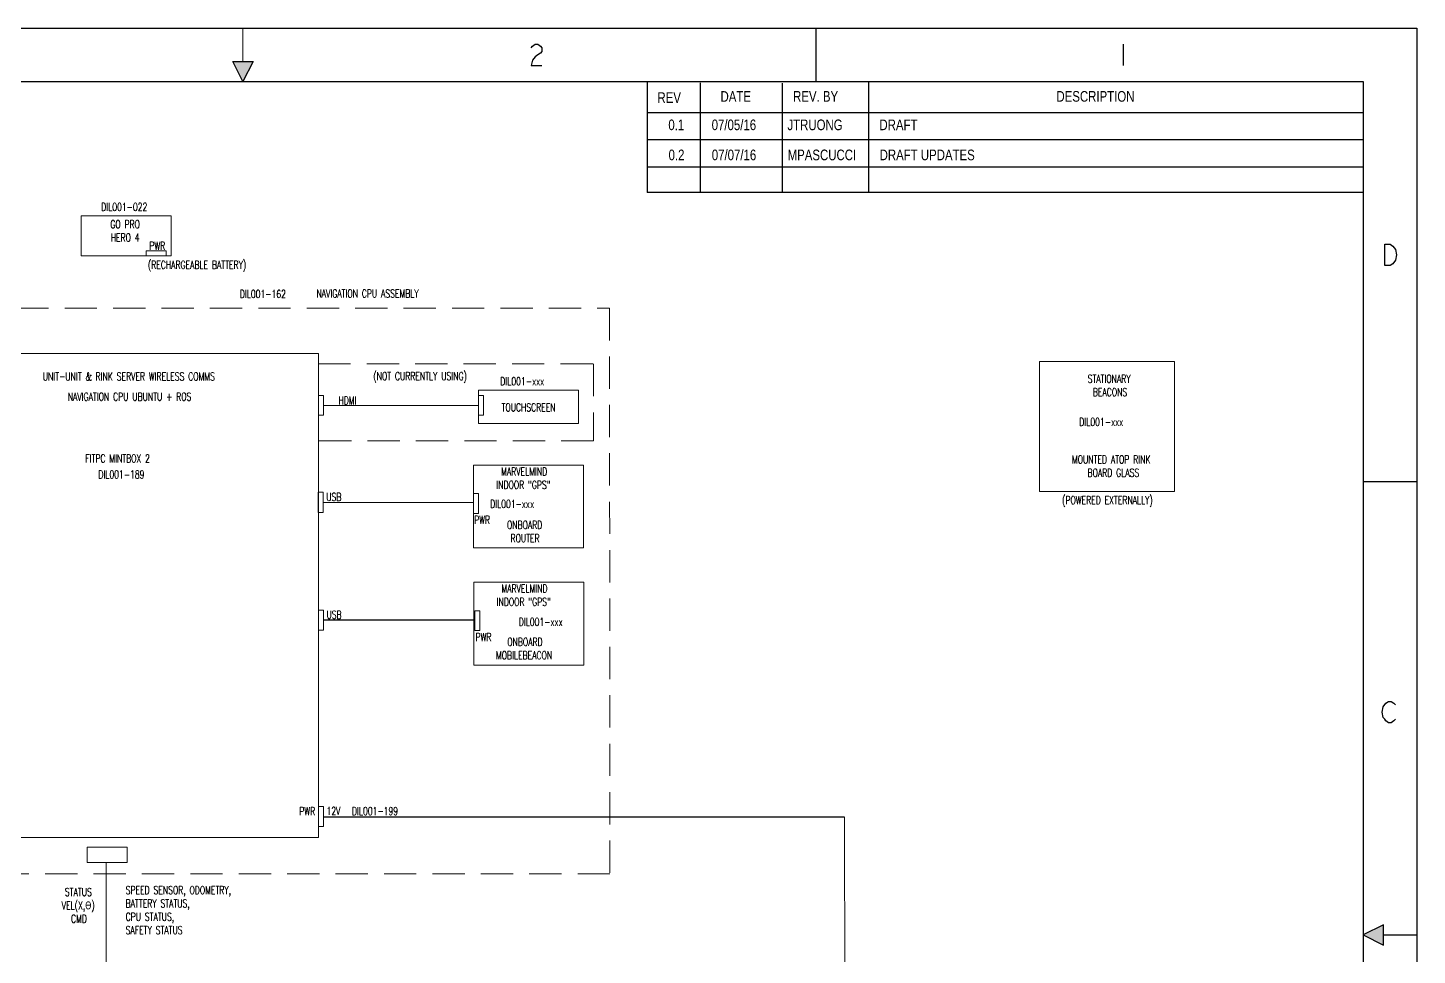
# Model space of a CAD drawing. Extents: x 0 to 22, y 0 to 17.
# Drawn here: x 8.98 to 22, y 8.31 to 17.01 of the extents above; entities that cross this region are included whole.
import ezdxf

# ---------------------------------------------------------------- set-up
doc = ezdxf.new("R2010")
doc.units = 0
doc.header["$LTSCALE"] = 1.21
doc.header["$MEASUREMENT"] = 0
doc.linetypes.add('DASHED2', pattern=[0.375, 0.25, -0.125])
doc.layers.add('Power', color=1, linetype='Continuous')
doc.styles.get("Standard").update_dxf_attribs({"font": 'txt', "width": 0.8})
doc.styles.add('STNARROW', font='ROMANS', dxfattribs={"width": 0.7})

msp = doc.modelspace()

# ---------------------------------------------------------------- linework, layer by layer
at = {"color": 7, "linetype": 'Continuous'}
for p, q in [((0, 17), (22, 17)), ((16.373, 16.5), (16.373, 17)), ((22, 17), (22, 0)), ((11, 16.5), (10.905, 16.69)), ((10.905, 16.69), (11.095, 16.69)), ((11.095, 16.69), (11, 16.5)), ((0.5, 16.5), (21.5, 16.5)), ((21.5, 16.5), (21.5, 0.5)), ((21.5, 12.75), (22, 12.75)), ((21.69, 8.595), (21.5, 8.5)), ((21.69, 8.405), (21.69, 8.595)), ((21.5, 8.5), (21.69, 8.405))]:
    msp.add_line(p, q, dxfattribs=at)
at = {"color": 2, "linetype": 'Continuous'}
msp.add_line((19.25, 16.85), (19.25, 16.65), dxfattribs=at)
at = {"color": 2}
for p, q in [((14.787, 16.496), (14.787, 15.46)), ((15.286, 16.488), (15.286, 15.46)), ((16.054, 16.487), (16.054, 15.46)), ((16.863, 16.495), (16.863, 15.46)), ((21.495, 16.208), (14.787, 16.208)), ((21.495, 15.953), (14.787, 15.953)), ((21.495, 15.698), (14.787, 15.698)), ((21.495, 15.46), (14.787, 15.46))]:
    msp.add_line(p, q, dxfattribs=at)
at = {"linetype": 'Continuous', "lineweight": 13}
for p, q in [((11.754, 13.465), (13.207, 13.465)), ((13.16, 12.556), (11.753, 12.556)), ((9.717, 9.181), (9.719, 7.144))]:
    msp.add_line(p, q, dxfattribs=at)
msp.add_line((13.174, 11.45), (11.754, 11.452))
at = {"color": 7, "linetype": 'Continuous', "const_width": 0.01}
for points in [[(11, 17), (11, 16.69)], [(22, 8.5), (21.69, 8.5)]]:
    msp.add_lwpolyline(points, dxfattribs=at)
at = {"color": 2, "linetype": 'Continuous'}
for points in [[(13.702, 16.817), (13.714, 16.833), (13.739, 16.85), (13.764, 16.85), (13.789, 16.833), (13.802, 16.817), (13.802, 16.783), (13.789, 16.767), (13.764, 16.75), (13.739, 16.733), (13.714, 16.7), (13.702, 16.65), (13.802, 16.65)], [(21.8, 14.825), (21.775, 14.792), (21.75, 14.775), (21.7, 14.775), (21.7, 14.975)], [(21.7, 14.975), (21.75, 14.975), (21.775, 14.958)], [(21.775, 14.958), (21.8, 14.925), (21.812, 14.875), (21.8, 14.825)], [(21.712, 10.673), (21.737, 10.69), (21.762, 10.69), (21.787, 10.673), (21.8, 10.657)], [(21.8, 10.523), (21.787, 10.507), (21.762, 10.49), (21.737, 10.49), (21.712, 10.507), (21.7, 10.523), (21.687, 10.54), (21.675, 10.59), (21.687, 10.64), (21.712, 10.673)]]:
    msp.add_lwpolyline(points, dxfattribs=at)
at = {"color": 5, "linetype": 'Continuous', "lineweight": 13}
for points in [[(9.484, 15.241), (10.328, 15.241), (10.328, 14.866), (9.484, 14.866)], [(13.16, 12.904), (14.192, 12.904), (14.192, 12.128), (13.16, 12.128)], [(13.163, 11.808), (14.194, 11.808), (14.194, 11.031), (13.163, 11.031)]]:
    msp.add_lwpolyline(points, close=True, dxfattribs=at)
at = {"linetype": 'DASHED2', "lineweight": 13}
for points in [[(7.061, 14.377), (14.435, 14.377), (14.44, 9.073), (7.061, 9.073)], [(11.707, 13.853), (14.285, 13.853), (14.285, 13.133), (11.707, 13.133)]]:
    msp.add_lwpolyline(points, close=True, dxfattribs=at)
at = {"color": 85, "linetype": 'Continuous', "lineweight": 13, "true_color": 0x58ba48}
msp.add_lwpolyline([(8.239, 13.952), (11.707, 13.952), (11.707, 9.413), (8.239, 9.413)], close=True, dxfattribs=at)
at = {"color": 41, "linetype": 'Continuous', "lineweight": 13, "true_color": 0xf4ee51}
msp.add_lwpolyline([(18.465, 13.876), (19.731, 13.876), (19.731, 12.657), (18.465, 12.657)], close=True, dxfattribs=at)
at = {"linetype": 'Continuous', "lineweight": 13}
for points in [[(11.754, 13.559), (11.707, 13.559), (11.707, 13.372), (11.754, 13.372)], [(13.254, 13.559), (13.207, 13.559), (13.207, 13.372), (13.254, 13.372)], [(11.753, 12.65), (11.706, 12.65), (11.706, 12.462), (11.753, 12.462)], [(11.754, 11.546), (11.707, 11.546), (11.707, 11.358), (11.754, 11.358)], [(9.539, 9.322), (9.914, 9.322), (9.914, 9.181), (9.539, 9.181)]]:
    msp.add_lwpolyline(points, close=True, dxfattribs=at)
at = {"color": 31, "linetype": 'Continuous', "lineweight": 13, "true_color": 0xfecc66}
msp.add_lwpolyline([(13.207, 13.608), (14.145, 13.608), (14.145, 13.296), (13.207, 13.296)], close=True, dxfattribs=at)
at = {"color": 7, "linetype": 'Continuous'}
for points in [[(11, 16.5), (10.905, 16.69), (11.095, 16.69)], [(21.69, 8.595), (21.69, 8.405), (21.5, 8.5)]]:
    msp.add_solid(points, dxfattribs=at)
at = {"layer": 'Power'}
msp.add_line((16.638, 9.604), (11.754, 9.603), dxfattribs=at)
at = {"layer": 'Power', "linetype": 'Continuous', "lineweight": 13}
msp.add_line((16.647, 2.562), (16.638, 9.604), dxfattribs=at)
for points in [[(10.094, 14.866), (10.281, 14.866), (10.281, 14.913), (10.094, 14.913)], [(13.208, 12.639), (13.161, 12.639), (13.161, 12.452), (13.208, 12.452)], [(13.221, 11.54), (13.174, 11.54), (13.174, 11.353), (13.221, 11.353)], [(11.754, 9.705), (11.707, 9.705), (11.707, 9.518), (11.754, 9.518)]]:
    msp.add_lwpolyline(points, close=True, dxfattribs=at)

# ---------------------------------------------------------------- texts
at = {"color": 2, "char_height": 0.1, "attachment_point": 1}
for s, insert, width in [('DATE', (15.476, 16.411), 0.39434), ('REV. BY', (16.156, 16.412), 0.68669), ('DESCRIPTION', (18.624, 16.412), 1.04024), ('REV', (14.885, 16.4), 0.2992)]:
    msp.add_mtext(s, dxfattribs=dict(at, insert=insert, width=width))
at = {"char_height": 0.1, "attachment_point": 1}
for s, insert, width in [('07/05/16', (15.393, 16.145), 0.33419), ('0.1', (14.987, 16.145), 0.13643), ('JTRUONG', (16.103, 16.145), 0.33419), ('DRAFT', (16.965, 16.145), 2.51566), ('0.2', (14.989, 15.863), 0.13643), ('07/07/16', (15.394, 15.863), 0.33419), ('MPASCUCCI', (16.105, 15.863), 0.33419), ('DRAFT UPDATES', (16.967, 15.863), 2.51566)]:
    msp.add_mtext(s, dxfattribs=dict(at, insert=insert, width=width))
at = {"linetype": 'Continuous', "lineweight": 13, "char_height": 0.075, "attachment_point": 1, "style": 'STNARROW'}
for s, width, heights, insert in [('DIL001-022', 1.26997, [0], (9.672, 15.363)), ('\\pi0.9725;GO PRO \\P\\pi0.97625;HERO 4', 2.25, [0], (8.785, 15.201)), ('\\pi2.1169;UNIT-UNIT & RINK SERVER WIRELESS COMMS', 6.07127, [0], (7.007, 13.774)), ('\\pi1.5313;STATIONARY\\P\\pi1.58;BEACONS', 3.5, [0], (17.385, 13.752)), ('\\pi2.466;NAVIGATION CPU UBUNTU + ROS', 6.25205, [0], (6.892, 13.584)), ('HDMI', 2.5, [0], (11.895, 13.549)), ('TOUCHSCREEN', 2.50075, [0], (13.424, 13.484)), ('FITPC MINTBOX 2', 1.96835, [0], (9.523, 13.005)), ('\\pi1.3375;MOUNTED ATOP RINK\\P\\pi1.4838;BOARD GLASS', 3.5, [0], (17.432, 12.996)), ('DIL001-189', 1.35243, [0], (9.645, 12.855)), ('\\pi0.88058;MARVELMIND\\P\\pi0.83558;INDOOR "GPS"\\P\\pi1.1118;\\P\\P\\pi0.93558;ONBOARD\\P\\pi0.96933;ROUTER', 2.22366, [0], (12.539, 12.882)), ('USB', 0.45401, [0], (11.781, 12.644)), ('(POWERED EXTERNALLY)', 1.03505, [0], (18.677, 12.614)), ('\\pi0.88058;MARVELMIND\\P\\pi0.83558;INDOOR "GPS"\\P\\pi1.1118;\\P\\P\\pi0.93558;ONBOARD\\P\\pi0.82933;MOBILEBEACON', 2.22366, [0], (12.542, 11.785)), ('USB', 0.45401, [0], (11.783, 11.54)), ('PWR', 0.45401, [0], (11.528, 9.698)), ('DIL001-199', 1.35243, [0.2], (12.022, 9.699)), ('\\pi-0.0325;STATUS\\P\\pi-0.062274;VEL(X,{\\fArial|b0|i0|c0|p34;ϴ})\\P\\pi0.025;CMD', 0.2, [0], (9.364, 8.94)), ('SPEED SENSOR, ODOMETRY, \\PBATTERY STATUS,\\PCPU STATUS,\\PSAFETY STATUS', 2.72922, [0], (9.901, 8.958))]:
    msp.add_mtext_dynamic_manual_height_columns(s, width=width, gutter_width=1, heights=heights, dxfattribs=dict(at, insert=insert))
for s, insert, width in [('DIL001-162', (10.971, 14.547), 0.56369), ('NAVIGATION CPU ASSEMBLY', (11.689, 14.551), 1.39961), ('(NOT CURRENTLY USING)', (12.222, 13.777), 1.39961)]:
    msp.add_mtext(s, dxfattribs=dict(at, insert=insert, width=width))
at = {"color": 1, "linetype": 'Continuous', "lineweight": 13, "char_height": 0.075, "width": 0.56369, "attachment_point": 1, "style": 'STNARROW'}
for insert in [(13.412, 13.728), (18.838, 13.348), (13.317, 12.579), (13.585, 11.473)]:
    msp.add_mtext('DIL001-xxx', dxfattribs=dict(at, insert=insert))
at = {"layer": 'Power', "linetype": 'Continuous', "lineweight": 13, "char_height": 0.075, "attachment_point": 1, "style": 'STNARROW'}
for s, width, insert in [('PWR', 0.625, (10.123, 14.999)), ('(RECHARGEABLE BATTERY)', 1.21527, (10.109, 14.82)), ('{\\C1;PWR}', 0.75, (13.167, 12.429)), ('{\\C1;PWR}', 0.75, (13.18, 11.33)), ('12V', 0.45401, (11.783, 9.7))]:
    msp.add_mtext_dynamic_manual_height_columns(s, width=width, gutter_width=1, heights=[0], dxfattribs=dict(at, insert=insert))

doc.saveas('drawing.dxf')
